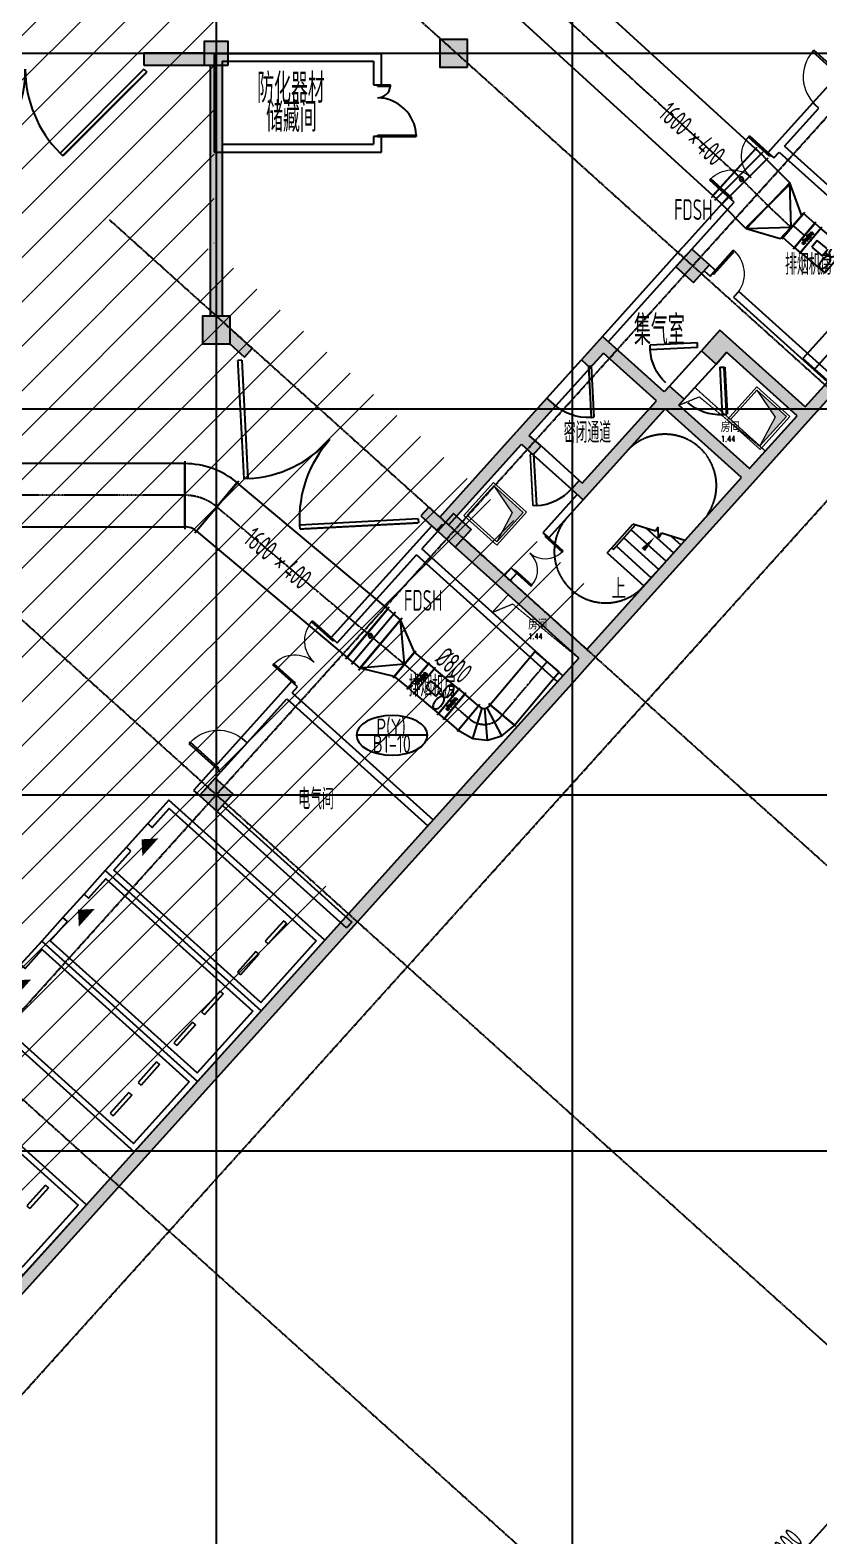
# Model space of a CAD drawing. Extents: x -20827274 to 1300756471, y -549375 to 3431892.
# Drawn here: x 30538 to 50475, y -329002 to -290923 of the extents above; entities that cross this region are included whole.
import ezdxf

# ---------------------------------------------------------------- set-up
doc = ezdxf.new("R2010")
doc.units = 0
doc.header["$LTSCALE"] = 10
for name, pattern in [('CENTER2', [1.125, 0.75, -0.125, 0.125, -0.125]), ('DASH', [0.35, 0.25, -0.1]), ('暖附图底图$0$DASH', [0.35, 0.25, -0.1]), ('暖附图底图$0$DOTE', [2.42, 2, -0.2, 0.02, -0.2])]:
    doc.linetypes.add(name, pattern=pattern)
for name, color, linetype in [('1-zs', 3, 'Continuous'), ('1-标注暖通', 4, 'Continuous'), ('DUCT-排烟中心线', 5, 'CENTER2'), ('DUCT-排烟标注', 3, 'Continuous'), ('DUCT-排烟法兰', 4, 'Continuous'), ('DUCT-排烟管', 2, 'Continuous'), ('DUCT-排烟管端线', 4, 'Continuous'), ('DUCT-排烟管设备', 7, 'Continuous'), ('DUCT-排烟阀门', 7, 'Continuous'), ('H-暖通设备', 181, 'Continuous'), ('PUB_HATCH', 8, 'Continuous'), ('暖附图底图$0$00-停车位', 8, 'Continuous'), ('暖附图底图$0$1-标注暖通', 8, 'Continuous'), ('暖附图底图$0$A-COLUMN', 8, 'Continuous'), ('暖附图底图$0$A-DIM_SYMB', 8, 'Continuous'), ('暖附图底图$0$A-ROOM_NAME', 8, 'Continuous'), ('暖附图底图$0$A-STAIR', 8, 'Continuous'), ('暖附图底图$0$A-WALL', 8, 'Continuous'), ('暖附图底图$0$AXIS', 8, 'Continuous'), ('暖附图底图$0$DOOR_FIRE', 8, 'Continuous'), ('暖附图底图$0$DOTE', 8, 'Continuous'), ('暖附图底图$0$PUB_HATCH', 8, 'Continuous'), ('暖附图底图$0$R_人防洗消集水坑', 8, 'Continuous'), ('暖附图底图$0$SPACE', 8, 'Continuous'), ('暖附图底图$0$STAIR', 8, 'Continuous'), ('暖附图底图$0$WINDOW', 8, 'Continuous'), ('暖附图底图$0$WINDOW_RF', 8, 'Continuous')]:
    doc.layers.add(name, color=color, linetype=linetype)
for name, color, linetype, lineweight in [('F-非人防区', 105, 'Continuous', 15), ('HOLE', 52, 'Continuous', 15), ('暖附图底图$0$HOLE', 8, 'Continuous', 15)]:
    doc.layers.add(name, color=color, linetype=linetype, lineweight=lineweight)
doc.styles.add('8B2_02', font='tssdeng.shx', dxfattribs={"width": 0.6, "bigfont": 'TSSDCHN.shx'})
doc.styles.add('暖附图底图$0$8B2_02', font='tssdeng.shx', dxfattribs={"width": 0.6, "bigfont": 'TSSDCHN.shx'})
doc.styles.add('暖附图底图$0$8B2_02_T3', font='tssdeng.shx', dxfattribs={"width": 0.6, "bigfont": 'TSSDCHN.shx'})
doc.styles.add('暖附图底图$0$_TCH_DIM', font='SIMPLEX', dxfattribs={"bigfont": 'GBCBIG'})
doc.styles.add('暖附图底图$0$_TCH_SPACE', font='SIMPLEX', dxfattribs={"height": 5, "bigfont": 'GBCBIG'})
doc.dimstyles.new('暖附图底图$0$_TCH_ARCH&&150', dxfattribs={"dimtxt": 525, "dimasz": 150, "dimexe": 375, "dimexo": 450, "dimgap": 150, "dimtad": 1, "dimdec": 0, "dimrnd": 50, "dimzin": 0, "dimdsep": 46, "dimtxsty": '暖附图底图$0$8B2_02_T3', "dimblk": '暖附图底图$0$_ArchTick', "dimcen": 0.09, "dimclrt": 7, "dimazin": 2, "dimtfac": 1, "dimtdec": 0, "dimtix": 1, "dimtmove": 2, "dimatfit": 3, "dimfxl": 0, "dimtolj": 1, "dimtzin": 0, "dimarcsym": 0})

# ---------------------------------------------------------------- blocks, each defined once
blk = doc.blocks.new('$轴流风机$00000011')
for p, q in [((-500, 500, 0), (-500, -500, 0)), ((500, 500, 0), (-500, 500, 0)), ((500, -500, 0), (500, 500, 0)), ((-339, 135, 0), (-339, -135, 0)), ((88, 135, 0), (-339, 135, 0)), ((88, -135, 0), (88, 135, 0)), ((88, 0, 0), (288, 0, 0)), ((-339, -135, 0), (88, -135, 0)), ((-500, -500, 0), (500, -500, 0))]:
    blk.add_line(p, q)
for centre, radius, start, end in [((633, 238, 0), 465, 168.1126, 180), ((633, 238, 0), 465, 180, 191.8874), ((462, 274, 0), 291, 153.0603, 168.1126), ((462, 202, 0), 291, 191.8874, 206.9397), ((355, 329, 0), 170, 129.1821, 153.0603), ((355, 148, 0), 170, 206.9397, 230.8179), ((288, 410, 0), 64.8, 90, 129.1821), ((288, 66, 0), 64.8, 230.8179, 270), ((288, 410, 0), 64.8, 50.8179, 90), ((288, 66, 0), 64.8, 270, 309.1821), ((222, 329, 0), 170, 26.9397, 50.8179), ((222, 148, 0), 170, 309.1821, 333.0603), ((115, 274, 0), 291, 11.8874, 26.9397), ((115, 202, 0), 291, 333.0603, 348.1126), ((-56, 238, 0), 465, 0, 11.8874), ((-56, 238, 0), 465, 348.1126, 0), ((633, -238, 0), 465, 168.1126, 180), ((633, -238, 0), 465, 180, 191.8874), ((462, -202, 0), 291, 153.0603, 168.1126), ((462, -274, 0), 291, 191.8874, 206.9397), ((355, -148, 0), 170, 129.1821, 153.0603), ((355, -329, 0), 170, 206.9397, 230.8179), ((288, -66, 0), 64.8, 90, 129.1821), ((288, -410, 0), 64.8, 230.8179, 270), ((288, -66, 0), 64.8, 50.8179, 90), ((288, -410, 0), 64.8, 270, 309.1821), ((222, -148, 0), 170, 26.9397, 50.8179), ((222, -329, 0), 170, 309.1821, 333.0603), ((115, -202, 0), 291, 11.8874, 26.9397), ((115, -274, 0), 291, 333.0603, 348.1126), ((-56, -238, 0), 465, 0, 11.8874), ((-56, -238, 0), 465, 348.1126, 0)]:
    blk.add_arc(centre, radius, start, end)
for p in [(-500, 0, 0), (500, 0, 0)]:
    blk.add_point(p)
blk = doc.blocks.new('暖附图底图$0$车位2400x5300')
at = {"layer": '暖附图底图$0$00-停车位', "color": 251}
for p, q in [((-875, -1000), (-175, -1000)), ((-875, -1100), (-875, -1000)), ((-875, -1100), (-175, -1100)), ((-175, -1100), (-175, -1000)), ((175, -1000), (875, -1000)), ((175, -1100), (175, -1000)), ((175, -1100), (875, -1100)), ((875, -1100), (875, -1000)), ((400, -5300), (-400, -5300))]:
    blk.add_line(p, q, dxfattribs=at)
blk.add_lwpolyline([(400, -5150), (400, -5300), (1200, -5300), (1200, 0), (-1200, 0), (-1200, -5300), (-400, -5300), (-400, -5150), (-1050, -5150), (-1050, -150), (1050, -150), (1050, -5150), (400, -5150)], dxfattribs=at)
blk.add_lwpolyline([(0, -5150, 0, 600, 0), (0, -4850, 600, 600, 0)], format="xyseb", dxfattribs=at)
blk = doc.blocks.new('暖附图底图$0$洗消污水集水坑')
at = {"layer": '暖附图底图$0$R_人防洗消集水坑', "lineweight": 15}
h = blk.add_hatch(color=256, dxfattribs=at)
h.dxf.hatch_style = 1
h.paths.add_polyline_path([(161254, 16997), (162054, 17197), (161054, 17197), (161054, 16197)])
for points in [[(162114, 17257), (160994, 17257), (160994, 16137), (162114, 16137)], [(162054, 17197), (161054, 17197), (161054, 16197), (162054, 16197)]]:
    blk.add_lwpolyline(points, close=True, dxfattribs=at)
blk.add_lwpolyline([(161054, 16197), (161254, 16997), (162054, 17197)], dxfattribs=at)
blk = doc.blocks.new('暖附图底图$0$洗消坑')
at = {"layer": '暖附图底图$0$R_人防洗消集水坑', "lineweight": 15, "rotation": 227.9999999999999}
for p in [(211848, -294343), (205196, -296764)]:
    blk.add_blockref('暖附图底图$0$洗消污水集水坑', p, dxfattribs=at)
blk = doc.blocks.new('暖附图底图$0$$DorLib2D$00000225')
at = {"color": 0}
for p, q in [((0.475, -0.001), (0.475, 0.752)), ((0.475, 0.752), (0.5, 0.752)), ((0.5, -0.001), (0.5, 0.752)), ((-0.5, 0), (-0.5, 0.252)), ((-0.475, 0.252), (-0.5, 0.252)), ((-0.475, 0), (-0.475, 0.252)), ((-0.475, 0), (-0.5, 0)), ((0.475, -0.001), (0.5, -0.001))]:
    blk.add_line(p, q, dxfattribs=at)
for centre, radius, start, end in [((0.505, -0.002), 0.755, 92.2493, 179.7238), ((-0.501, 0.003), 0.251, 359.7899, 84.0974)]:
    blk.add_arc(centre, radius, start, end, dxfattribs=at)
blk = doc.blocks.new('暖附图底图$0$A$C51AB54AE')
at = {"layer": '暖附图底图$0$A-WALL'}
for p, q in [((0, 0), (0, -2500)), ((0, 0), (4225, 0)), ((200, -200), (200, -2300)), ((200, -200), (4025, -200)), ((4025, -200), (4025, -800)), ((4225, -800), (4225, 0)), ((4025, -800), (4225, -800)), ((4225, -2100), (4025, -2100)), ((4025, -2100), (4025, -2300)), ((4225, -2500), (4225, -2100)), ((0, -2500), (4225, -2500)), ((200, -2300), (4025, -2300))]:
    blk.add_line(p, q, dxfattribs=at)
at = {"layer": '暖附图底图$0$DOOR_FIRE', "xscale": 1300, "yscale": 1300, "zscale": 200, "rotation": 270.0000000012785}
blk.add_blockref('暖附图底图$0$$DorLib2D$00000225', (4125, -1450), dxfattribs=at)
at = {"layer": '暖附图底图$0$A-ROOM_NAME', "style": '暖附图底图$0$8B2_02', "width": 0.6}
for s, p in [('防化器材', (1085, -1254)), ('储藏间', (1312, -1985))]:
    blk.add_text(s, height=750, dxfattribs=at).set_placement(p)
blk = doc.blocks.new('_FZH')
blk.add_lwpolyline([(-0.5, -0.5), (0.5, -0.5), (0.5, 0.5), (-0.5, 0.5)], close=True)
at = {"layer": 'PUB_HATCH'}
blk.add_solid([(-0.5, -0.5), (0.5, -0.5), (-0.5, 0.5), (0.5, 0.5)], dxfattribs=at)
blk = doc.blocks.new('暖附图底图$0$$DorLib2D$00000002')
for p, q in [((-0.5, 0), (-0.5, 0.4875)), ((-0.475, 0.4875), (-0.5, 0.4875)), ((-0.475, 0), (-0.475, 0.4875)), ((0.475, 0), (0.475, 0.4875)), ((0.475, 0.4875), (0.5, 0.4875)), ((0.5, 0), (0.5, 0.4875)), ((-0.5, 0), (-0.475, 0)), ((0.5, 0), (0.475, 0))]:
    blk.add_line(p, q)
at = {"lineweight": 13}
for centre, start, end in [((-0.4875, 0), 0, 88.53072), ((0.4875, 0), 91.46928, 180)]:
    blk.add_arc(centre, 0.4875, start, end, dxfattribs=at)
blk = doc.blocks.new('暖附图底图$0$$DorLib2D$00000084')
for p, q in [((-0.207, 0.807), (-0.16, 0.854)), ((0.5, 0.1), (-0.207, 0.807)), ((0.5, 0.1), (0.547, 0.147))]:
    blk.add_line(p, q)
at = {"const_width": 0.0333}
blk.add_lwpolyline([(0.547, 0.147), (-0.16, 0.854)], dxfattribs=at)
blk.add_arc((0.5, 0.1), 1, 135, 180)
blk = doc.blocks.new('暖附图底图$0$$DorLib2D$00000081')
for p, q in [((-0.207, 0.774), (-0.169, 0.811)), ((0.5, 0.067), (-0.207, 0.774)), ((0.538, 0.104), (-0.169, 0.811)), ((0.5, 0.067), (0.538, 0.104))]:
    blk.add_line(p, q)
blk.add_arc((0.5, 0.067), 1, 135, 180)
blk = doc.blocks.new('暖附图底图$0$$DorLib2D$00000075')
for p, q in [((-0.207, 1.02), (-0.136, 1.09)), ((0.5, 0.313), (-0.207, 1.02)), ((0.5, 0.313), (0.571, 0.383)), ((0.5, -0.313), (-0.207, -1.02)), ((0.5, -0.313), (0.571, -0.383)), ((0.571, -0.383), (-0.136, -1.09)), ((-0.207, -1.02), (-0.136, -1.09))]:
    blk.add_line(p, q)
at = {"const_width": 0.0625}
blk.add_lwpolyline([(0.571, 0.383), (-0.136, 1.09)], dxfattribs=at)
for centre, start, end in [((0.5, 0.313), 135, 180), ((0.5, -0.313), 180, 225)]:
    blk.add_arc(centre, 1, start, end)
blk = doc.blocks.new('暖附图底图$0$$DorLib2D$00000001')
for p, q in [((0.45, 0.975), (0.5, 0.975)), ((0.45, 0), (0.45, 0.975)), ((0.5, 0), (0.5, 0.975)), ((0.5, 0), (0.45, 0))]:
    blk.add_line(p, q)
at = {"lineweight": 13}
blk.add_arc((0.475, 0), 0.975, 91.4693, 180, dxfattribs=at)
blk = doc.blocks.new('暖附图底图$0$$DorLib2D$00000091')
for p, q in [((-0.5, 0.0417), (-0.1464, 0.3952)), ((-0.1464, 0.3952), (-0.1582, 0.407)), ((0.1464, 0.3952), (0.1582, 0.407)), ((0.5, 0.0417), (0.1464, 0.3952)), ((-0.5, 0.0417), (-0.5118, 0.0535)), ((0.5, 0.0417), (0.5118, 0.0535))]:
    blk.add_line(p, q)
at = {"const_width": 0.00833}
for points in [[(-0.5118, 0.0535), (-0.1582, 0.407)], [(0.5118, 0.0535), (0.1582, 0.407)]]:
    blk.add_lwpolyline(points, dxfattribs=at)
for centre, start, end in [((-0.5, 0.0417), 0, 45), ((0.5, 0.0417), 135, 180)]:
    blk.add_arc(centre, 0.5, start, end)
blk = doc.blocks.new('暖附图底图$0$_ArchTick')
at = {"color": 0, "linetype": 'ByBlock', "const_width": 0.4}
blk.add_lwpolyline([(-0.5, -0.5), (0.5, 0.5)], dxfattribs=at)
blk = doc.blocks.new('*D3361')
at = {"layer": 'Defpoints', "color": 0, "transparency": 16777216}
for p in [(50156, -323690), (52943, -326199), (44134, -330378)]:
    blk.add_point(p, dxfattribs=at)
at = {"layer": '暖附图底图$0$AXIS', "color": 0, "lineweight": -2, "transparency": 16777216}
for p, q in [((50491, -323991), (53222, -326450)), ((46921, -332887), (52943, -326199)), ((44469, -330679), (47200, -333138))]:
    blk.add_line(p, q, dxfattribs=at)
at = {"layer": '暖附图底图$0$AXIS', "color": 0, "lineweight": -2, "transparency": 16777216, "xscale": 150, "yscale": 150, "zscale": 150}
for p, rotation in [((52943, -326199), 47.9999999999958), ((46921, -332887), 227.9999999999958)]:
    blk.add_blockref('暖附图底图$0$_ArchTick', p, dxfattribs=dict(at, rotation=rotation))
at = {"layer": '暖附图底图$0$AXIS', "color": 7, "transparency": 16777216, "insert": (49625, -329267), "char_height": 525, "attachment_point": 5, "rotation": 48, "style": '暖附图底图$0$8B2_02_T3'}
blk.add_mtext('\\A1;9000', dxfattribs=at)
blk = doc.blocks.new('*D3362')
at = {"layer": 'Defpoints', "color": 0, "transparency": 16777216}
for p in [(56178, -317002), (58965, -319511), (50156, -323690)]:
    blk.add_point(p, dxfattribs=at)
at = {"layer": '暖附图底图$0$AXIS', "color": 0, "lineweight": -2, "transparency": 16777216}
for p, q in [((56513, -317303), (59244, -319762)), ((52943, -326199), (58965, -319511)), ((50491, -323991), (53222, -326450))]:
    blk.add_line(p, q, dxfattribs=at)
at = {"layer": '暖附图底图$0$AXIS', "color": 0, "lineweight": -2, "transparency": 16777216, "xscale": 150, "yscale": 150, "zscale": 150}
for p, rotation in [((58965, -319511), 47.99999999999573), ((52943, -326199), 227.9999999999958)]:
    blk.add_blockref('暖附图底图$0$_ArchTick', p, dxfattribs=dict(at, rotation=rotation))
at = {"layer": '暖附图底图$0$AXIS', "color": 7, "transparency": 16777216, "insert": (55648, -322579), "char_height": 525, "attachment_point": 5, "rotation": 48, "style": '暖附图底图$0$8B2_02_T3'}
blk.add_mtext('\\A1;9000', dxfattribs=at)
blk = doc.blocks.new('暖附图底图$0$AFSFCS')
at = {"layer": '暖附图底图$0$PUB_HATCH'}
for points in [[(34941.4, -291809.6), (34941.4, -291509.6), (33416.4, -291509.7), (33416.4, -291809.7)], [(35091.4, -298160.4), (35391.4, -298160.4), (35391.4, -291810.4), (35091.4, -291810.4)], [(35591.4, -298464.9), (35591.4, -298860.4), (35582.3, -298860.4), (35953.9, -299195), (36154.7, -298972)], [(47972.9, -298511.8), (47504.5, -299032), (47876.1, -299366.5), (48143.8, -299069.3)], [(50113.1, -300618.2), (50128, -300452.2), (47972.9, -298511.8), (48143.8, -299069.3), (49927.3, -300675.2)], [(45007.1, -298667.2), (44471.8, -299261.7), (44694.8, -299462.4), (45029.3, -299090.9)], [(46616, -300317.7), (46567.7, -300072.4), (45007.1, -298667.2), (45029.3, -299090.9), (46367, -300295.3)], [(46939.3, -300406.9), (47073.1, -300258.3), (46701.6, -299923.7), (46567.7, -300072.4), (46616, -300317.7)], [(50113.1, -300618.2), (50284.1, -300727.3), (50986.7, -299947), (50763.7, -299746.3), (50128, -300452.2)], [(43155.8, -301171.7), (43824.9, -300428.5), (43602, -300227.8), (42832.5, -301082.4), (42981.1, -301216.2)], [(44493.4, -302376.1), (44515.6, -302799.8), (46590, -300496.1), (46616, -300317.7), (46367, -300295.3)], [(48685.7, -302203.6), (48722.9, -302012.8), (46939.3, -300406.9), (46616, -300317.7), (46590, -300496.1), (48522.1, -302235.8)], [(48685.7, -302203.6), (48812, -302362.2), (50284.1, -300727.3), (50113.1, -300618.2), (49927.3, -300675.2), (48722.9, -302012.8)], [(40936.5, -303412.2), (41114.9, -303438.3), (42955, -301394.6), (42981.1, -301216.2), (42832.5, -301082.4), (40892, -303237.5)], [(42955, -301394.6), (43252.3, -301662.3), (43453, -301439.3), (43155.8, -301171.7), (42981.1, -301216.2)], [(44493.4, -302376.1), (44419.1, -302309.2), (44218.4, -302532.1), (44515.6, -302799.8)], [(44592.8, -306749.2), (44763.7, -306858.2), (48812, -302362.2), (48685.7, -302203.6), (48522.1, -302235.8), (44607.7, -306583.2)], [(40892, -303237.5), (40613.5, -302986.8), (40412.8, -303209.7), (40802.7, -303560.8), (40936.5, -303412.2)], [(40839.9, -303594.3), (40996, -303420.9), (40936.5, -303412.2), (40802.7, -303560.8)], [(41486.5, -303772.8), (41285.8, -303995.8), (42474.8, -305066.4), (42675.5, -304843.4)], [(44592.8, -306749.2), (44607.7, -306583.2), (42675.5, -304843.4), (42474.8, -305066.4), (44407, -306806.1)], [(43938.6, -307326.3), (44161.5, -307527.1), (44763.7, -306858.2), (44592.8, -306749.2), (44407, -306806.1)], [(40659.8, -310967.7), (40882.8, -311168.5), (44161.5, -307527.1), (43938.6, -307326.3)], [(22056.5, -331628.8), (22356.5, -331744), (40882.8, -311168.5), (40659.8, -310967.7)]]:
    blk.add_hatch(color=256, dxfattribs=at).paths.add_polyline_path(points)
at = {"layer": '暖附图底图$0$A-DIM_SYMB'}
blk.add_lwpolyline([(45494.9, -304663.8, 0, 0, 0), (46338, -303727.5, 0, 120, 0), (46036.9, -304061.9, 0, 0, 0)], format="xyseb", dxfattribs=at)
at = {"layer": '暖附图底图$0$A-STAIR'}
for p, q in [((45237.9, -304015.2), (45776.4, -303417.1)), ((45237.9, -304015.2), (45776.4, -303417.1)), ((45282.4, -304055.4), (45839.3, -303436.9)), ((46346, -303596.4), (45776.4, -303417.1)), ((45543.4, -303765.6), (46427.7, -304561.8)), ((45730.8, -303557.5), (46615.1, -304353.8)), ((46053, -304978), (47086.9, -303829.8)), ((46109.9, -303522.1), (46802.5, -304145.7)), ((46414, -303489.6), (46346, -303596.4)), ((46425.8, -303758.3), (46414, -303489.6)), ((46498.3, -303644.4), (46425.8, -303758.3)), ((47086.9, -303829.8), (46498.3, -303644.4)), ((46753.4, -303724.7), (46989.8, -303937.6)), ((45124.1, -304141.6), (45237.9, -304015.2)), ((45124.1, -304141.6), (46053, -304978)), ((45237.9, -304015.2), (45282.4, -304055.4)), ((45356, -303973.6), (46240.4, -304769.9))]:
    blk.add_line(p, q, dxfattribs=at)
at = {"layer": '暖附图底图$0$A-WALL'}
for p, q in [((34941.4, -291509.6), (33416.4, -291509.7)), ((33416.4, -291509.7), (33416.4, -291809.7)), ((33416.4, -291809.7), (34941.4, -291809.6)), ((35091.4, -291810.4), (35091.4, -298160.4)), ((35391.4, -291810.4), (35391.4, -298160.4)), ((50326.7, -292759.2), (49389.9, -293799.6)), ((50475.4, -292893), (50326.7, -292759.2)), ((49605.5, -293859.1), (50475.4, -292893)), ((49389.9, -293799.6), (49189.2, -294022.5)), ((49605.5, -293859.1), (53172.6, -297070.9)), ((49189.2, -294022.5), (49337.8, -294156.4)), ((49337.8, -294156.4), (49471.7, -294007.7)), ((49471.7, -294007.7), (53038.8, -297219.6)), ((48185.5, -295137.3), (47048, -296400.6)), ((47263.5, -296460.1), (48334.1, -295271.1)), ((48334.1, -295271.1), (48185.5, -295137.3)), ((45007.1, -298667.2), (46914.2, -296549.2)), ((46914.2, -296549.2), (47048, -296400.6)), ((47062.8, -296683.1), (47129.7, -296608.7)), ((45155.8, -298801), (47062.8, -296683.1)), ((47575.6, -297010.2), (47724.2, -297144)), ((47858, -296995.4), (47709.4, -296861.6)), ((47724.2, -297144), (47858, -296995.4)), ((48452.6, -297530.7), (48318.7, -297679.4)), ((48318.7, -297679.4), (50696.8, -299820.6)), ((50830.6, -299671.9), (48452.6, -297530.7)), ((36154.7, -298972), (35591.4, -298464.9)), ((47972.9, -298511.8), (47504.5, -299032)), ((50128, -300452.2), (47972.9, -298511.8)), ((35582.3, -298860.4), (35953.9, -299195)), ((45007.1, -298667.2), (44471.8, -299261.7)), ((46567.7, -300072.4), (45007.1, -298667.2)), ((35953.9, -299195), (36154.7, -298972)), ((44471.8, -299261.7), (44694.8, -299462.4)), ((44694.8, -299462.4), (45029.3, -299090.9)), ((46367, -300295.3), (45029.3, -299090.9)), ((47504.5, -299032), (47876.1, -299366.5)), ((47876.1, -299366.5), (48143.8, -299069.3)), ((49927.3, -300675.2), (48143.8, -299069.3)), ((46701.6, -299923.7), (46567.7, -300072.4)), ((47073.1, -300258.3), (46701.6, -299923.7)), ((50128, -300452.2), (50763.7, -299746.3)), ((50284.1, -300727.3), (50986.7, -299947)), ((43602, -300227.8), (42832.5, -301082.4)), ((43155.8, -301171.7), (43824.9, -300428.5)), ((43824.9, -300428.5), (43602, -300227.8)), ((44493.4, -302376.1), (46367, -300295.3)), ((46939.3, -300406.9), (47073.1, -300258.3)), ((48722.9, -302012.8), (46939.3, -300406.9)), ((44515.6, -302799.8), (46590, -300496.1)), ((48522.1, -302235.8), (46590, -300496.1)), ((48722.9, -302012.8), (49927.3, -300675.2)), ((48812, -302362.2), (50284.1, -300727.3)), ((40892, -303237.5), (42832.5, -301082.4)), ((43453, -301439.3), (43155.8, -301171.7)), ((41114.9, -303438.3), (42955, -301394.6)), ((42955, -301394.6), (43252.3, -301662.3)), ((43252.3, -301662.3), (43453, -301439.3)), ((44419.1, -302309.2), (44218.4, -302532.1)), ((44493.4, -302376.1), (44419.1, -302309.2)), ((44607.7, -306583.2), (48522.1, -302235.8)), ((44367, -302666), (43497.1, -303632.1)), ((44218.4, -302532.1), (44515.6, -302799.8)), ((44763.7, -306858.2), (48812, -302362.2)), ((40613.5, -302986.8), (40412.8, -303209.7)), ((40892, -303237.5), (40613.5, -302986.8)), ((43645.8, -303765.9), (44515.6, -302799.8)), ((40691.3, -303460.5), (40222.9, -303980.7)), ((40412.8, -303209.7), (40802.7, -303560.8)), ((40839.9, -303594.3), (40691.3, -303460.5)), ((40839.9, -303594.3), (40438.4, -304040.2)), ((40839.9, -303594.3), (40802.7, -303560.8)), ((42675.5, -304843.4), (41486.5, -303772.8)), ((43497.1, -303632.1), (43645.8, -303765.9)), ((40222.9, -303980.7), (38148.6, -306284.4)), ((38297.2, -306418.3), (40304.6, -304188.8)), ((43871.7, -307400.6), (40304.6, -304188.8)), ((44005.5, -307252), (40438.4, -304040.2)), ((42474.8, -305066.4), (41285.8, -303995.8)), ((42694.2, -304523.8), (42526.9, -304709.6)), ((42842.8, -304657.7), (42694.2, -304523.8)), ((42675.5, -304843.4), (42842.8, -304657.7)), ((44607.7, -306583.2), (42675.5, -304843.4)), ((44407, -306806.1), (42474.8, -305066.4)), ((38148.6, -306284.4), (38297.2, -306418.3)), ((43938.6, -307326.3), (44407, -306806.1)), ((44161.5, -307527.1), (44763.7, -306858.2)), ((36944.1, -307622.1), (35873.5, -308811.1)), ((37144.9, -307399.1), (36944.1, -307622.1)), ((37293.5, -307533), (37144.9, -307399.1)), ((37159.7, -307681.6), (37293.5, -307533)), ((40659.8, -310967.7), (43938.6, -307326.3)), ((40882.8, -311168.5), (44161.5, -307527.1)), ((36022.1, -308944.9), (37025.8, -307830.2)), ((37025.8, -307830.2), (40592.9, -311042.1)), ((37159.7, -307681.6), (40726.8, -310893.4)), ((35873.5, -308811.1), (36022.1, -308944.9)), ((35204.4, -309554.3), (34669.1, -310148.8)), ((35353, -309688.1), (35204.4, -309554.3)), ((34951.5, -310134), (35353, -309688.1)), ((34669.1, -310148.8), (34817.7, -310282.6)), ((35263.6, -310684.1), (38533.4, -313628.3)), ((35397.4, -310535.5), (38667.3, -313479.6)), ((22056.5, -331628.8), (40659.8, -310967.7)), ((22356.5, -331744), (40882.8, -311168.5)), ((38667.3, -313479.6), (38533.4, -313628.3))]:
    blk.add_line(p, q, dxfattribs=at)
at = {"layer": '暖附图底图$0$AXIS'}
blk.add_line((50156.3, -323689.8), (54615.1, -327704.6), dxfattribs=at)
at = {"layer": '暖附图底图$0$DOTE', "color": 16, "linetype": '暖附图底图$0$DOTE', "ltscale": 1.5}
for p, q in [((35241.4, -155629.3), (35241.4, -385768.2)), ((44241.4, -155629.3), (44241.4, -385768.2)), ((-113117.3, -310260.4), (145070.3, -310260.4)), ((-113117.3, -319260.4), (145070.3, -319260.4))]:
    blk.add_line(p, q, dxfattribs=at)
at = {"layer": '暖附图底图$0$DOTE', "color": 127, "linetype": '暖附图底图$0$DOTE', "ltscale": 1.5}
for p, q in [((-19282.2, -370815), (113456.9, -223393.3)), ((-14328.5, -375027.4), (118287.3, -227742.6)), ((38561.5, -289028.4), (62200.6, -310313.2)), ((145070.3, -291510.4), (16241.4, -291510.4)), ((32539.3, -295716.7), (56178.4, -317001.5)), ((145070.3, -300510.4), (16241.4, -300510.4)), ((26517.1, -302405), (50156.3, -323689.8)), ((20494.9, -309093.3), (44134.1, -330378.1))]:
    blk.add_line(p, q, dxfattribs=at)
at = {"layer": '暖附图底图$0$HOLE', "linetype": '暖附图底图$0$DASH'}
for points in [[(47340.8, -299961), (46939.3, -300406.9), (48722.9, -302012.8), (49124.3, -301567)], [(42623.4, -305200.2), (42221.9, -305646.1), (44005.5, -307252), (44407, -306806.1)]]:
    blk.add_lwpolyline(points, close=True, dxfattribs=at)
for points in [[(46939.3, -300406.9), (47448.9, -300195.1), (49124.3, -301567)], [(42221.9, -305646.1), (42731.6, -305434.3), (44407, -306806.1)]]:
    blk.add_lwpolyline(points, dxfattribs=at)
at = {"layer": '暖附图底图$0$STAIR', "color": 9, "linetype": '暖附图底图$0$DASH'}
for centre, start, end in [((46585.8, -302443.5), 318, 138), ((45086.9, -304108.1), 138, 318)]:
    blk.add_arc(centre, 1300, start, end, dxfattribs=at)
at = {"layer": '暖附图底图$0$WINDOW'}
for p, q in [((50326.7, -292759.2), (50995.9, -292016)), ((35873.5, -308811.1), (35204.4, -309554.3)), ((36022.1, -308944.9), (35353, -309688.1))]:
    blk.add_line(p, q, dxfattribs=at)
at = {"layer": '暖附图底图$0$WINDOW_RF'}
for p, q in [((43602, -300227.8), (44471.8, -299261.7)), ((46701.6, -299923.7), (47504.5, -299032)), ((43824.9, -300428.5), (44694.8, -299462.4)), ((47073.1, -300258.3), (47876.1, -299366.5)), ((43453, -301439.3), (44419.1, -302309.2)), ((43252.3, -301662.3), (44218.4, -302532.1))]:
    blk.add_line(p, q, dxfattribs=at)
for name, p in [('暖附图底图$0$洗消坑', (-67208.6, 124839.6)), ('暖附图底图$0$A$C51AB54AE', (35191.4, -291510.4))]:
    blk.add_blockref(name, p)
at = {"layer": '暖附图底图$0$00-停车位', "rotation": 228.0000000141129}
for p in [(37180.4, -314832.1), (35574.5, -316615.6), (33968.5, -318399.2), (31158.2, -321520.4)]:
    blk.add_blockref('暖附图底图$0$车位2400x5300', p, dxfattribs=at)
at = {"layer": '暖附图底图$0$A-COLUMN'}
for p, xscale, yscale, zscale, rotation in [((35241.4, -291510.4), 600, 600, 600, 90), ((41241.4, -291510.4), 700, 700, 700, 90), ((47285.7, -296883.8), 600.0000000000256, 600.0000000000256, 600.0000000000256, 47.99999999999824), ((35241.4, -298510.4), 700, 700, 700, 90), ((41263.6, -303572.1), 600.0000000000256, 600.0000000000256, 600.0000000000256, 47.99999999999824), ((35241.4, -310260.4), 600.0000000000256, 600.0000000000256, 600.0000000000256, 47.99999999999824)]:
    blk.add_blockref('_FZH', p, dxfattribs=dict(at, xscale=xscale, yscale=yscale, zscale=zscale, rotation=rotation))
at = {"layer": '暖附图底图$0$DOOR_FIRE', "zscale": 200}
for name, p, xscale, yscale, rotation in [('暖附图底图$0$$DorLib2D$00000002', (48761.7, -294646.8), -1500, 1500, 47.99999999998558), ('暖附图底图$0$$DorLib2D$00000001', (48088.4, -297337.4), 800, -800, 137.9999999999991), ('暖附图底图$0$$DorLib2D$00000002', (43170, -304144.9), -1200, -1200, 48.00000000001017), ('暖附图底图$0$$DorLib2D$00000002', (37721, -306908.7), 1500, -1500, 227.999999999998)]:
    blk.add_blockref(name, p, dxfattribs=dict(at, xscale=xscale, yscale=yscale, rotation=rotation))
at = {"layer": '暖附图底图$0$WINDOW', "xscale": 1000, "zscale": 200}
for p, yscale, rotation in [((50735.6, -292454.5), 1000, 47.99999999998636), ((35613.3, -309249.6), -1000, 227.9999999999984)]:
    blk.add_blockref('暖附图底图$0$$DorLib2D$00000001', p, dxfattribs=dict(at, yscale=yscale, rotation=rotation))
at = {"layer": '暖附图底图$0$WINDOW_RF'}
for name, p, xscale, yscale, zscale, rotation in [('暖附图底图$0$$DorLib2D$00000091', (30416.4, -291660), 6000, 6000, 300, 180.0050825006123), ('暖附图底图$0$$DorLib2D$00000075', (47288.8, -299645.1), 1200, -1200, 500, 48.00000000000746), ('暖附图底图$0$$DorLib2D$00000091', (38283.7, -301090.9), 6000, 6000, 300, 138.0000000000049), ('暖附图底图$0$$DorLib2D$00000081', (44148.4, -299845.1), 1300, -1300, 300, 47.99999999999827), ('暖附图底图$0$$DorLib2D$00000084', (43835.7, -301985.7), -1300, -1300, 300, 318.0000000000072)]:
    blk.add_blockref(name, p, dxfattribs=dict(at, xscale=xscale, yscale=yscale, zscale=zscale, rotation=rotation))
at = {"layer": '暖附图底图$0$A-DIM_SYMB', "color": 7, "style": '暖附图底图$0$_TCH_DIM'}
blk.add_text('上', height=506.4, dxfattribs=at).set_placement((45233.1, -305305.9))
at = {"layer": '暖附图底图$0$A-ROOM_NAME', "style": '暖附图底图$0$8B2_02', "width": 0.6}
for s, height, p in [('排烟机房', 525, (49622.7, -297111.1)), ('集气室', 750, (45802.2, -298884.9)), ('密闭通道', 525, (44026.6, -301363.8)), ('排烟机房', 525, (40103, -307776.8)), ('电气间', 525, (37317, -310631.3))]:
    blk.add_text(s, height=height, dxfattribs=at).set_placement(p)
at = {"layer": '暖附图底图$0$SPACE', "style": '暖附图底图$0$_TCH_SPACE'}
for p in [(47995.1, -301085.3), (43127.1, -306077.8)]:
    blk.add_text('房间', height=241.13, dxfattribs=at).set_placement(p)
at = {"layer": '暖附图底图$0$SPACE', "style": '暖附图底图$0$_TCH_SPACE', "width": 0.705882}
for p in [(47995.6, -301334.7), (43127.5, -306327.2)]:
    blk.add_text('1.44', height=148.75, dxfattribs=at).set_placement(p)
at = {"layer": '暖附图底图$0$AXIS'}
for p1, p2, picture, middle in [((50156.3, -323689.8), (56178.4, -317001.5), '*D3362', (55647.6, -322578.9)), ((44134.1, -330378.1), (50156.3, -323689.8), '*D3361', (49625.4, -329267.2))]:
    dim = blk.add_aligned_dim(p1=p1, p2=p2, distance=-3750, dimstyle='暖附图底图$0$_TCH_ARCH&&150', dxfattribs=at)
    dim.commit()
    dim.dimension.update_dxf_attribs({"geometry": picture, "text_midpoint": middle})
blk = doc.blocks.new('暖附图底图')
at = {"layer": '暖附图底图$0$1-标注暖通', "linetype": '暖附图底图$0$DASH'}
blk.add_blockref('暖附图底图$0$AFSFCS', (500000, 0), dxfattribs=at)

msp = doc.modelspace()

# ---------------------------------------------------------------- hatches: boundary and pattern name
at = {"layer": 'F-非人防区'}
h = msp.add_hatch(dxfattribs=at)
h.set_pattern_fill('ANSI31', color=8, scale=500)
h.set_pattern_definition([(45, (-67108.6, 126739.6), (-561.266, 561.266), [])])
edge = h.paths.add_edge_path()
edge.add_line((26041.4, -160910.4), (26041.4, -174910.4))
edge.add_line((26041.4, -174910.4), (44466.4, -174910.4))
edge.add_line((44466.4, -174910.4), (44466.4, -230535.4))
edge.add_line((44466.4, -230535.4), (29591.4, -230535.4))
edge.add_line((29591.4, -230535.4), (29591.4, -228585.4))
edge.add_line((29591.4, -228585.4), (32466.4, -228585.4))
edge.add_line((32466.4, -228585.4), (32466.4, -223185.4))
edge.add_line((32466.4, -223185.4), (6116.4, -223185.4))
edge.add_line((6116.4, -223185.4), (6116.4, -236210.4))
edge.add_line((6116.4, -236210.4), (5916.4, -236210.4))
edge.add_line((5916.4, -236210.4), (5921.1, -289912.2))
edge.add_line((5921.1, -289912.2), (35191.4, -289912.2))
edge.add_line((35191.4, -289912.2), (35191.4, -296310.4))
edge.add_line((35191.4, -296310.4), (35041.4, -296310.4))
edge.add_line((35041.4, -296310.4), (35041.4, -296910.4))
edge.add_line((35041.4, -296910.4), (35641.4, -296910.4))
edge.add_line((35641.4, -296910.4), (44736.4, -305099.6))
edge.add_line((44736.4, -305099.6), (22456.5, -329844))
edge.add_line((22456.5, -329844), (22456.5, -340006.4))
edge.add_line((22456.5, -340006.4), (-13248.1, -379660.4))
edge.add_line((-13248.1, -379660.4), (-90108.6, -379660.4))
edge.add_line((-90108.6, -379660.4), (-90108.6, -373660.4))
edge.add_line((-90108.6, -373660.4), (-91358.6, -373660.4))
edge.add_arc((-91358.6, -361660.4), 12000, 180, 270, ccw=False)
edge.add_line((-103358.6, -361660.4), (-103358.6, -333450.4))
edge.add_line((-103358.6, -333450.4), (-95358.6, -333436.6))
edge.add_line((-95358.6, -333436.6), (-95358.6, -160610.4))
edge.add_line((-95358.6, -160610.4), (-86333.4, -160610.4))
edge.add_line((-86333.4, -160610.4), (-86333.6, -149790))
edge.add_line((-86333.6, -149790), (-73433.4, -149790))
edge.add_line((-73433.4, -149790), (-73433.4, -160610.4))
edge.add_line((-73433.4, -160610.4), (26041.4, -160910.4))

# ---------------------------------------------------------------- linework, layer by layer
at = {"layer": 'DUCT-排烟中心线'}
for p, q in [((43393.1, -290002.2), (48338.1, -294516.4)), ((48338.3, -294516.6), (48338.3, -294516.6)), ((48447.3, -294620.8), (48447.4, -294620.8)), ((48589.1, -294762.6), (49190.6, -295364.1)), ((49771.8, -295913.8), (49190.6, -295364.1)), ((49827.2, -295865.2), (50114.4, -296114.8)), ((50114.6, -296114.9), (50114.8, -296115.1)), ((51577.1, -298150.7), (50368.3, -299493.3)), ((34448.8, -302686), (16994.6, -302686)), ((34449.1, -302686), (34449, -302686)), ((35257.2, -302980.2), (35257.2, -302980.1)), ((35257.4, -302980.3), (39064, -306174.5)), ((39217.5, -306303.3), (39387.8, -306446.1)), ((40000.7, -306960.5), (39387.9, -306446.2)), ((42476.5, -308241.3), (43606.5, -306894.7)), ((40000.9, -306960.6), (40348.8, -307252.5)), ((40348.9, -307252.6), (40349.1, -307252.8)), ((41268.8, -308024.5), (41268.7, -308024.4)), ((41269, -308024.6), (41616.9, -308316.5)), ((41617, -308316.7), (41655.3, -308348.8)), ((42444.3, -308279.8), (42476.4, -308241.5))]:
    msp.add_line(p, q, dxfattribs=at)
for centre, radius, start, end in [((46105, -296963.1), 3312.5, 45, 47.60759), ((34449.1, -303943.1), 1257.1, 50, 90), ((42015.3, -307919.8), 560, 230, 320)]:
    msp.add_arc(centre, radius, start, end, dxfattribs=at)
at = {"layer": 'DUCT-排烟法兰'}
for p, q in [((47758.4, -295151.7), (48918, -293881.4)), ((49055.6, -294012.8), (47839.4, -295229)), ((47980.9, -295370.6), (49197.1, -294154.4)), ((49535.2, -296201), (50119.1, -295529.3)), ((49828.5, -296455.8), (50400.6, -295774)), ((50554.1, -295902.8), (49982, -296584.6)), ((34448.9, -301826), (34448.9, -303546)), ((34704.5, -303639), (35810.1, -302321.4)), ((39616.9, -305515.7), (38511.3, -306833.3)), ((39770.3, -305644.4), (38664.7, -306962)), ((38835, -307105), (39940.6, -305787.4)), ((39714.8, -307301.4), (40286.9, -306619.6)), ((40062.8, -307593.5), (40634.9, -306911.7)), ((40788.4, -307040.5), (40216.3, -307722.3)), ((40829.3, -308236.6), (41401.4, -307554.8)), ((41554.9, -307683.7), (40982.8, -308365.4)), ((41903, -307975.7), (41330.9, -308657.5)), ((42817.3, -308527.4), (42135.6, -307955.4))]:
    msp.add_line(p, q, dxfattribs=at)
at = {"layer": 'DUCT-排烟法兰', "color": 18, "true_color": 0x000000}
for p in [(48338.1, -294516.4, 500), (48338.3, -294516.6, 500), (48447.4, -294620.8, 500), (48447.5, -294621, 500), (48589, -294762.4, 500), (48589.1, -294762.6, 500), (49827.1, -295865.1, 500), (49827.2, -295865.2, 500), (50114.4, -296114.8, 500), (50114.6, -296114.9, 500), (50268, -296243.6, 500), (50268.1, -296243.8, 500), (34448.8, -302686, 500), (34449, -302686, 500), (35257.2, -302980.2, 500), (35257.4, -302980.3, 500), (39064, -306174.5, 500), (39064.2, -306174.6, 500), (39217.4, -306303.1, 500), (39217.5, -306303.3, 500), (39387.8, -306446.1, 500), (39387.9, -306446.2, 500), (40000.7, -306960.5, 500), (40000.9, -306960.6, 500), (40348.8, -307252.5, 500), (40348.9, -307252.6, 500), (40502.3, -307381.3, 500), (40502.5, -307381.4, 500), (41115.3, -307895.7, 500), (41115.4, -307895.8, 500), (41268.8, -308024.5, 500), (41269, -308024.6, 500), (41616.9, -308316.5, 500), (41617, -308316.7, 500), (42476.4, -308241.5, 500), (42476.5, -308241.3, 500)]:
    msp.add_point(p, dxfattribs=at)
at = {"layer": 'DUCT-排烟管'}
for p, q in [((48877.5, -293925.6), (43932.5, -289411.4)), ((42853.8, -290593.1), (47798.8, -295107.3)), ((47798.8, -295107.3), (48877.5, -293925.6)), ((48877.6, -293925.7), (48877.7, -293925.8)), ((49154.8, -294196.9), (48023.4, -295328.2)), ((49013, -294055.1), (49013.1, -294055.2)), ((49013.2, -294055.3), (49154.6, -294196.7)), ((49756.3, -294798.4), (49154.8, -294196.9)), ((47799, -295107.5), (47798.9, -295107.4)), ((48624.9, -295929.8), (49756.3, -294798.4)), ((50046.7, -295623.2), (49740.4, -294782.9)), ((49771.8, -295913.8), (49740.4, -294782.9)), ((47881.7, -295186.5), (47881.6, -295186.5)), ((48023.3, -295328.1), (47881.9, -295186.7)), ((48023.4, -295328.2), (48624.9, -295929.8)), ((50089.6, -295563.3), (49564.8, -296167.1)), ((49852.1, -296416.7), (50376.8, -295812.9)), ((50376.8, -295812.9), (50089.6, -295563.3)), ((50371.7, -295808.5), (50371.9, -295808.6)), ((50371.9, -295808.6), (50525.1, -295937.2)), ((49771.8, -295913.8), (48640.9, -295945.2)), ((49496.9, -296204.4), (48640.9, -295945.2)), ((49564.8, -296167.1), (49852.1, -296416.7)), ((49857.5, -296421.4), (49857.6, -296421.5)), ((50010.8, -296550), (49857.6, -296421.5)), ((51279.9, -297883.1), (50071.1, -299225.6)), ((50071.1, -299225.6), (50665.6, -299760.9)), ((34448.8, -301886), (16994.6, -301886)), ((34448.8, -303486), (34448.8, -301886)), ((34449.1, -301886), (34449, -301886)), ((35771.6, -302367.5), (34743.2, -303593.1)), ((35771.5, -302367.3), (35771.4, -302367.3)), ((39578.3, -305561.6), (35771.6, -302367.5)), ((16994.6, -303486), (34448.8, -303486)), ((34449, -303486), (34449.1, -303486)), ((34742.9, -303592.9), (34743, -303593)), ((34743.2, -303593.1), (38549.8, -306787.3)), ((38549.8, -306787.3), (39578.3, -305561.6)), ((39731.8, -305690.4), (38703.3, -306916.1)), ((39578.4, -305561.7), (39731.6, -305690.3)), ((39902, -305833.3), (39731.8, -305690.4)), ((38873.5, -307058.9), (39902, -305833.3)), ((40257.9, -306654), (39902.1, -305833.4)), ((40000.7, -306960.5), (39902.1, -305833.4)), ((38703.2, -306916), (38549.9, -306787.4)), ((40258, -306654.2), (39743.8, -307267)), ((40605.9, -306946.1), (40258, -306654.2)), ((43300.1, -306637.6), (42170.1, -307984.2)), ((43912.9, -307151.8), (43300.1, -306637.6)), ((38703.3, -306916.1), (38873.5, -307058.9)), ((40000.7, -306960.5), (38873.7, -307059.1)), ((39743.6, -307266.9), (38873.7, -307059.1)), ((39743.8, -307267), (40091.7, -307558.9)), ((40091.7, -307558.9), (40605.9, -306946.1)), ((40606.1, -306946.2), (40606.2, -306946.3)), ((40606.2, -306946.3), (40759.4, -307074.9)), ((42782.9, -308498.4), (43912.9, -307151.8)), ((40091.8, -307559), (40092, -307559.2)), ((40245.2, -307687.7), (40092, -307559.2)), ((41372.6, -307589.4), (41525.8, -307717.9)), ((41526.1, -307718.2), (41011.8, -308331)), ((41359.7, -308622.9), (41874, -308010.1)), ((41525.9, -307718.1), (41525.8, -307717.9)), ((41874, -308010.1), (41526.1, -307718.2)), ((41874.1, -308010.2), (41912.4, -308042.4)), ((41912.4, -308042.4), (41967.2, -308072.4)), ((42089.1, -308061.7), (42137.8, -308022.7)), ((42137.8, -308022.7), (42170, -307984.4)), ((42170.1, -307984.2), (42782.9, -308498.4)), ((41011.5, -308330.8), (40858.3, -308202.2)), ((41011.7, -308330.9), (41011.5, -308330.8)), ((41011.8, -308331), (41359.7, -308622.9)), ((41967.2, -308072.4), (42029.2, -308079.2)), ((42029.2, -308079.2), (42089.1, -308061.7)), ((41359.9, -308623.1), (41398.2, -308655.2)), ((41398.2, -308655.2), (41726.6, -308835.4)), ((42098.9, -308876.2), (42458.5, -308771.3)), ((42458.5, -308771.3), (42750.7, -308536.9)), ((42750.7, -308536.9), (42782.8, -308498.6)), ((41726.6, -308835.4), (42098.9, -308876.2))]:
    msp.add_line(p, q, dxfattribs=at)
for centre, radius, start, end in [((46105, -296963.1), 4112.5, 45, 47.60759), ((46105, -296963.1), 2512.5, 45, 47.60759), ((34449.1, -303943.1), 2057.1, 50, 90), ((34449.1, -303943.1), 457.1, 50, 90)]:
    msp.add_arc(centre, radius, start, end, dxfattribs=at)
at = {"layer": 'DUCT-排烟管', "color": 18, "true_color": 0x000000}
for p in [(48338.3, -294516.6, 500), (48447.4, -294620.8, 500), (49190.6, -295364.1, 500), (49771.8, -295913.8, 500), (50114.6, -296114.9, 500), (50114.8, -296115.1, 500), (34449, -302686, 500), (35257.2, -302980.2, 500), (39387.9, -306446.2, 500), (40000.7, -306960.5, 500), (40348.9, -307252.6, 500), (40349.1, -307252.8, 500), (41268.7, -308024.4, 500), (41268.8, -308024.5, 500), (41617, -308316.7, 500), (42476.4, -308241.5, 500)]:
    msp.add_point(p, dxfattribs=at)
at = {"layer": 'DUCT-排烟管端线'}
for p, q in [((48877.6, -293925.7), (47798.9, -295107.4)), ((49013.1, -294055.2), (47881.7, -295186.5)), ((49013.2, -294055.3), (47881.9, -295186.7)), ((49154.6, -294196.7), (48023.3, -295328.1)), ((49740.4, -294782.9), (48640.9, -295945.2)), ((49496.9, -296204.4), (50046.7, -295623.2)), ((50371.7, -295808.5), (49857.5, -296421.4)), ((49857.6, -296421.5), (50371.9, -295808.6)), ((50371.9, -295808.6), (49857.6, -296421.5)), ((50525.1, -295937.2), (50010.8, -296550)), ((34449, -301886), (34449, -303486)), ((35771.5, -302367.3), (34743, -303593)), ((39578.4, -305561.7), (38549.9, -306787.4)), ((39731.6, -305690.3), (38703.2, -306916)), ((39902.1, -305833.4), (38873.7, -307059.1)), ((39743.6, -307266.9), (40257.9, -306654)), ((40606.1, -306946.2), (40091.8, -307559)), ((40092, -307559.2), (40606.2, -306946.3)), ((40606.2, -306946.3), (40092, -307559.2)), ((40759.4, -307074.9), (40245.2, -307687.7)), ((41372.6, -307589.4), (40858.3, -308202.2)), ((41525.8, -307717.9), (41011.5, -308330.8)), ((41525.8, -307717.9), (41011.5, -308330.8)), ((41011.7, -308330.9), (41525.9, -307718.1)), ((41359.9, -308623.1), (41874.1, -308010.2)), ((42782.8, -308498.6), (42170, -307984.4)), ((41726.6, -308835.4), (41967.2, -308072.4)), ((42098.9, -308876.2), (42029.2, -308079.2)), ((42458.5, -308771.3), (42089.1, -308061.7))]:
    msp.add_line(p, q, dxfattribs=at)
at = {"layer": 'DUCT-排烟阀门'}
for p, q in [((48456.4, -294629.8), (48580.1, -294753.6)), ((48468.9, -294683.9), (48468.3, -294690.1)), ((48468.3, -294690.1), (48468.5, -294696.4)), ((48468.5, -294696.4), (48469.5, -294702.6)), ((48470.2, -294677.8), (48468.9, -294683.9)), ((48469.5, -294702.6), (48471.2, -294708.6)), ((48472.4, -294671.8), (48470.2, -294677.8)), ((48471.2, -294708.6), (48473.7, -294714.4)), ((48475.2, -294666.2), (48472.4, -294671.8)), ((48473.7, -294714.4), (48476.9, -294719.8)), ((48478.7, -294661.1), (48475.2, -294666.2)), ((48476.9, -294719.8), (48480.7, -294724.8)), ((48482.9, -294656.3), (48478.7, -294661.1)), ((48480.7, -294724.8), (48485.2, -294729.2)), ((48487.6, -294652.2), (48482.9, -294656.3)), ((48485.2, -294729.2), (48490.1, -294733.1)), ((48492.8, -294648.7), (48487.6, -294652.2)), ((48498.4, -294645.8), (48492.8, -294648.7)), ((48504.3, -294643.7), (48498.4, -294645.8)), ((48510.4, -294642.3), (48504.3, -294643.7)), ((48516.7, -294641.7), (48510.4, -294642.3)), ((48523, -294641.9), (48516.7, -294641.7)), ((48529.2, -294642.9), (48523, -294641.9)), ((48535.2, -294644.7), (48529.2, -294642.9)), ((48541, -294647.1), (48535.2, -294644.7)), ((48546.4, -294650.3), (48541, -294647.1)), ((48551.3, -294654.2), (48546.4, -294650.3)), ((48548.9, -294731.2), (48553.6, -294727.1)), ((48555.8, -294658.6), (48551.3, -294654.2)), ((48553.6, -294727.1), (48557.8, -294722.3)), ((48559.6, -294663.6), (48555.8, -294658.6)), ((48557.8, -294722.3), (48561.3, -294717.2)), ((48562.8, -294669), (48559.6, -294663.6)), ((48561.3, -294717.2), (48564.1, -294711.6)), ((48565.3, -294674.8), (48562.8, -294669)), ((48564.1, -294711.6), (48566.3, -294705.6)), ((48567, -294680.8), (48565.3, -294674.8)), ((48566.3, -294705.6), (48567.6, -294699.5)), ((48568, -294687), (48567, -294680.8)), ((48567.6, -294699.5), (48568.2, -294693.3)), ((48568.2, -294693.3), (48568, -294687)), ((48490.1, -294733.1), (48495.6, -294736.3)), ((48495.6, -294736.3), (48501.3, -294738.7)), ((48501.3, -294738.7), (48507.3, -294740.5)), ((48507.3, -294740.5), (48513.5, -294741.5)), ((48513.5, -294741.5), (48519.8, -294741.7)), ((48519.8, -294741.7), (48526.1, -294741.1)), ((48526.1, -294741.1), (48532.2, -294739.7)), ((48532.2, -294739.7), (48538.1, -294737.6)), ((48538.1, -294737.6), (48543.7, -294734.7)), ((48543.7, -294734.7), (48548.9, -294731.2)), ((50046.4, -296318.8), (50260, -296175.3)), ((50063.6, -296253.8), (50356.6, -296056.9)), ((50094.2, -296354.8), (50091.9, -296202.1)), ((50166.4, -296131.2), (50321.2, -296027.2)), ((50181.9, -296268.4), (50179.5, -296115.7)), ((50271.4, -296174.4), (50269, -296021.7)), ((50081.8, -296348.5), (50157.2, -296297.9)), ((39073.8, -306182.6), (39207.8, -306295.1)), ((39091.7, -306229.2), (39090.9, -306235.4)), ((39090.9, -306235.4), (39090.9, -306241.7)), ((39090.9, -306241.7), (39091.6, -306247.9)), ((39091.6, -306247.9), (39093.1, -306254)), ((39093.3, -306223.1), (39091.7, -306229.2)), ((39093.1, -306254), (39095.4, -306259.8)), ((39095.7, -306217.3), (39093.3, -306223.1)), ((39095.4, -306259.8), (39098.4, -306265.4)), ((39098.8, -306211.8), (39095.7, -306217.3)), ((39098.4, -306265.4), (39102, -306270.5)), ((39102.5, -306206.7), (39098.8, -306211.8)), ((39102, -306270.5), (39106.3, -306275.1)), ((39106.8, -306202.2), (39102.5, -306206.7)), ((39106.3, -306275.1), (39111.1, -306279.1)), ((39111.7, -306198.2), (39106.8, -306202.2)), ((39111.1, -306279.1), (39116.4, -306282.5)), ((39117, -306194.9), (39111.7, -306198.2)), ((39116.4, -306282.5), (39122.1, -306285.2)), ((39122.7, -306192.2), (39117, -306194.9)), ((39122.1, -306285.2), (39128, -306287.2)), ((39128.7, -306190.3), (39122.7, -306192.2)), ((39128, -306287.2), (39134.2, -306288.4)), ((39134.9, -306189.2), (39128.7, -306190.3)), ((39134.2, -306288.4), (39140.4, -306288.9)), ((39141.1, -306188.9), (39134.9, -306189.2)), ((39140.4, -306288.9), (39146.7, -306288.5)), ((39147.4, -306189.3), (39141.1, -306188.9)), ((39146.7, -306288.5), (39152.9, -306287.4)), ((39153.6, -306190.5), (39147.4, -306189.3)), ((39152.9, -306287.4), (39158.9, -306285.5)), ((39159.5, -306192.5), (39153.6, -306190.5)), ((39158.9, -306285.5), (39164.6, -306282.8)), ((39165.2, -306195.2), (39159.5, -306192.5)), ((39164.6, -306282.8), (39169.9, -306279.5)), ((39170.5, -306198.6), (39165.2, -306195.2)), ((39169.9, -306279.5), (39174.8, -306275.5)), ((39175.3, -306202.7), (39170.5, -306198.6)), ((39174.8, -306275.5), (39179.1, -306271)), ((39179.5, -306207.3), (39175.3, -306202.7)), ((39179.1, -306271), (39182.8, -306265.9)), ((39183.2, -306212.4), (39179.5, -306207.3)), ((39182.8, -306265.9), (39185.9, -306260.5)), ((39186.2, -306217.9), (39183.2, -306212.4)), ((39185.9, -306260.5), (39188.2, -306254.6)), ((39188.4, -306223.7), (39186.2, -306217.9)), ((39188.2, -306254.6), (39189.8, -306248.6)), ((39190, -306229.8), (39188.4, -306223.7)), ((39189.8, -306248.6), (39190.7, -306242.4)), ((39190.7, -306236.1), (39190, -306229.8)), ((39190.7, -306242.4), (39190.7, -306236.1)), ((40297.9, -307391.5), (40591, -307194.6)), ((40400.8, -307268.9), (40555.6, -307164.9)), ((40416.2, -307406.1), (40413.9, -307253.4)), ((40505.7, -307312.1), (40503.3, -307159.4)), ((40280.8, -307456.5), (40494.4, -307313)), ((40316.1, -307486.2), (40391.5, -307435.6)), ((40328.6, -307492.5), (40326.2, -307339.8)), ((41047.1, -308099.6), (41260.7, -307956)), ((41064.3, -308034.6), (41357.3, -307837.7)), ((41094.9, -308135.5), (41092.6, -307982.8)), ((41167.1, -307912), (41321.9, -307808)), ((41182.6, -308049.1), (41180.2, -307896.4)), ((41272.1, -307955.2), (41269.7, -307802.4)), ((41082.5, -308129.2), (41157.9, -308078.6))]:
    msp.add_line(p, q, dxfattribs=at)
at = {"layer": 'H-暖通设备', "linetype": 'Continuous'}
msp.add_line((40586.5, -308756.1), (38786.5, -308756.1), dxfattribs=at)
at = {"layer": 'H-暖通设备', "linetype": 'Continuous', "extrusion": (0, 0, -1)}
msp.add_ellipse((39686.5, -308756.1), major_axis=(-900, 0), ratio=0.5555556, dxfattribs=at)
at = {"layer": 'HOLE', "linetype": 'DASH'}
for points in [[(47340.8, -299961), (46939.3, -300406.9), (48722.9, -302012.8), (49124.3, -301567)], [(42623.4, -305200.2), (42221.9, -305646.1), (44005.5, -307252), (44407, -306806.1)]]:
    msp.add_lwpolyline(points, close=True, dxfattribs=at)
for points in [[(46939.3, -300406.9), (47448.9, -300195.1), (49124.3, -301567)], [(42221.9, -305646.1), (42731.6, -305434.3), (44407, -306806.1)]]:
    msp.add_lwpolyline(points, dxfattribs=at)

# ---------------------------------------------------------------- block references
at = {"layer": '1-zs'}
msp.add_blockref('暖附图底图', (-500000, 0), dxfattribs=at)
at = {"layer": 'DUCT-排烟管设备', "xscale": 0.8, "yscale": 0.8, "zscale": 800}
for p, rotation in [((50574.5, -296500.9, 500), 320.000000000001), ((40808.9, -307638.6, 500), 320.0000000000027)]:
    msp.add_blockref('$轴流风机$00000011', p, dxfattribs=dict(at, rotation=rotation))

# ---------------------------------------------------------------- texts
at = {"layer": '1-标注暖通', "style": '8B2_02', "width": 0.6}
for p in [(46813.5, -295724.4), (39986.7, -305607.3)]:
    msp.add_text('FDSH', height=525, dxfattribs=at).set_placement(p)
at = {"layer": 'DUCT-排烟标注', "style": '8B2_02', "width": 0.6}
for s, rotation, p in [('1600', 317.60759, (46388.1, -293091.7, 500)), ('×', 317.60759, (47103.9, -293745.2, 500)), ('400', 317.60759, (47336.6, -293957.6, 500)), ('1600', 320, (35897.5, -303860.1, 500)), ('×', 320, (36639.9, -304483.1, 500)), ('400', 320, (36881.3, -304685.6, 500)), ('%%C800', 320, (40735.5, -306895.1, 500))]:
    msp.add_text(s, height=525, rotation=rotation, dxfattribs=at).set_placement(p)
at = {"layer": 'H-暖通设备', "linetype": 'Continuous', "style": '8B2_02', "width": 0.7}
for s, p in [('P(Y)', (39289.7, -308784)), ('B1-10', (39196.4, -309198.6))]:
    msp.add_text(s, height=450, dxfattribs=at).set_placement(p)

doc.saveas('drawing.dxf')
